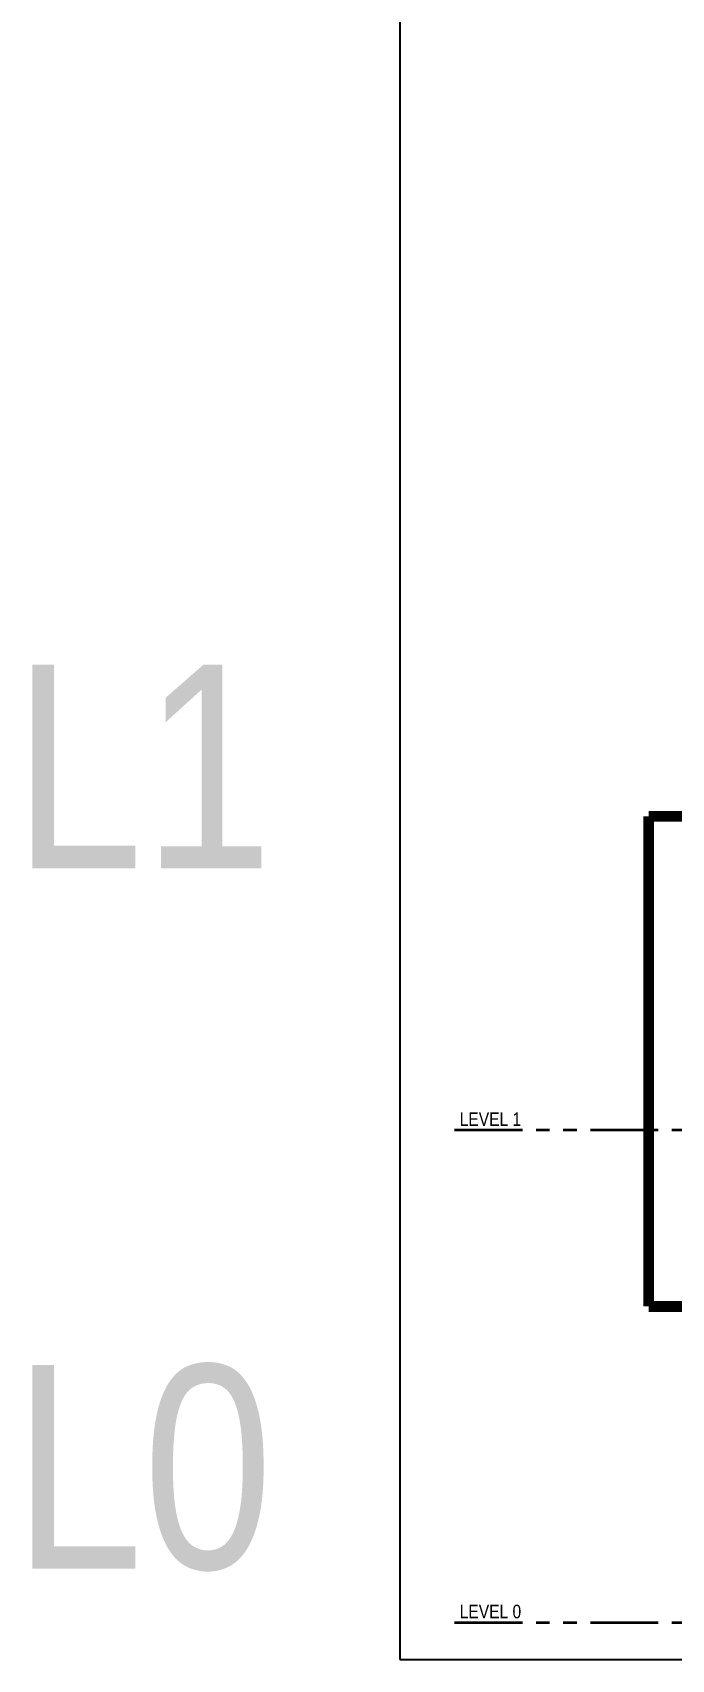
# Model space of a CAD drawing. Header units: inches. Extents: x 84 to 207, y -12 to 77.
# Drawn here: x 167.64 to 173.52, y -6.19 to 8.79 of the extents above; entities that cross this region are included whole.
import ezdxf

# ---------------------------------------------------------------- set-up
doc = ezdxf.new("R2010")
doc.units = ezdxf.units.IN
doc.header["$MEASUREMENT"] = 0
doc.linetypes.add('CONTINOUS', pattern=[0])
doc.linetypes.add('PHANTOM2', pattern=[1.25, 0.625, -0.125, 0.125, -0.125, 0.125, -0.125])
doc.layers.add('F-ALRM-WIRE-DTCT', color=151, linetype='Continuous', lineweight=35)
doc.layers.add('F-ANNO-TEXT', color=7, linetype='Continuous', lineweight=25)
doc.styles.add('Body', font='', dxfattribs={"height": 0.09375})
doc.styles.get('Body').set_extended_font_data('Arial Narrow')

msp = doc.modelspace()

# ---------------------------------------------------------------- linework, layer by layer
at = {"layer": 'Defpoints', "color": 1}
msp.add_lwpolyline([(171.017, -6.191), (206.716, -6.191), (206.716, 23.914), (171.017, 23.914)], close=True, dxfattribs=at)
at = {"layer": 'F-ALRM-WIRE-DTCT', "color": 251, "linetype": 'PHANTOM2', "true_color": 0x636466}
for p, q in [((171.521, -1.317), (206.212, -1.317)), ((171.521, -5.851), (201.599, -5.851))]:
    msp.add_line(p, q, dxfattribs=at)
at = {"layer": 'F-ALRM-WIRE-DTCT', "color": 251, "linetype": 'CONTINOUS', "true_color": 0x636466, "const_width": 0.1}
for points in [[(173.711, 1.57), (173.308, 1.57)], [(173.308, 1.57), (173.308, -2.942)], [(176.255, -2.942), (173.308, -2.942)]]:
    msp.add_lwpolyline(points, dxfattribs=at)

# ---------------------------------------------------------------- texts
at = {"layer": 'Defpoints', "color": 6, "style": 'Body'}
for s, p in [('L1', (167.459, 1.091)), ('L0', (167.459, -5.356))]:
    msp.add_text(s, height=1.875, dxfattribs=at).set_placement(p)
at = {"layer": 'F-ANNO-TEXT', "char_height": 0.125, "width": 0.85951, "attachment_point": 7, "style": 'Body'}
for s, insert in [('LEVEL 1', (171.569, -1.28)), ('LEVEL 0', (171.569, -5.814))]:
    msp.add_mtext(s, dxfattribs=dict(at, insert=insert))

doc.saveas('drawing.dxf')
